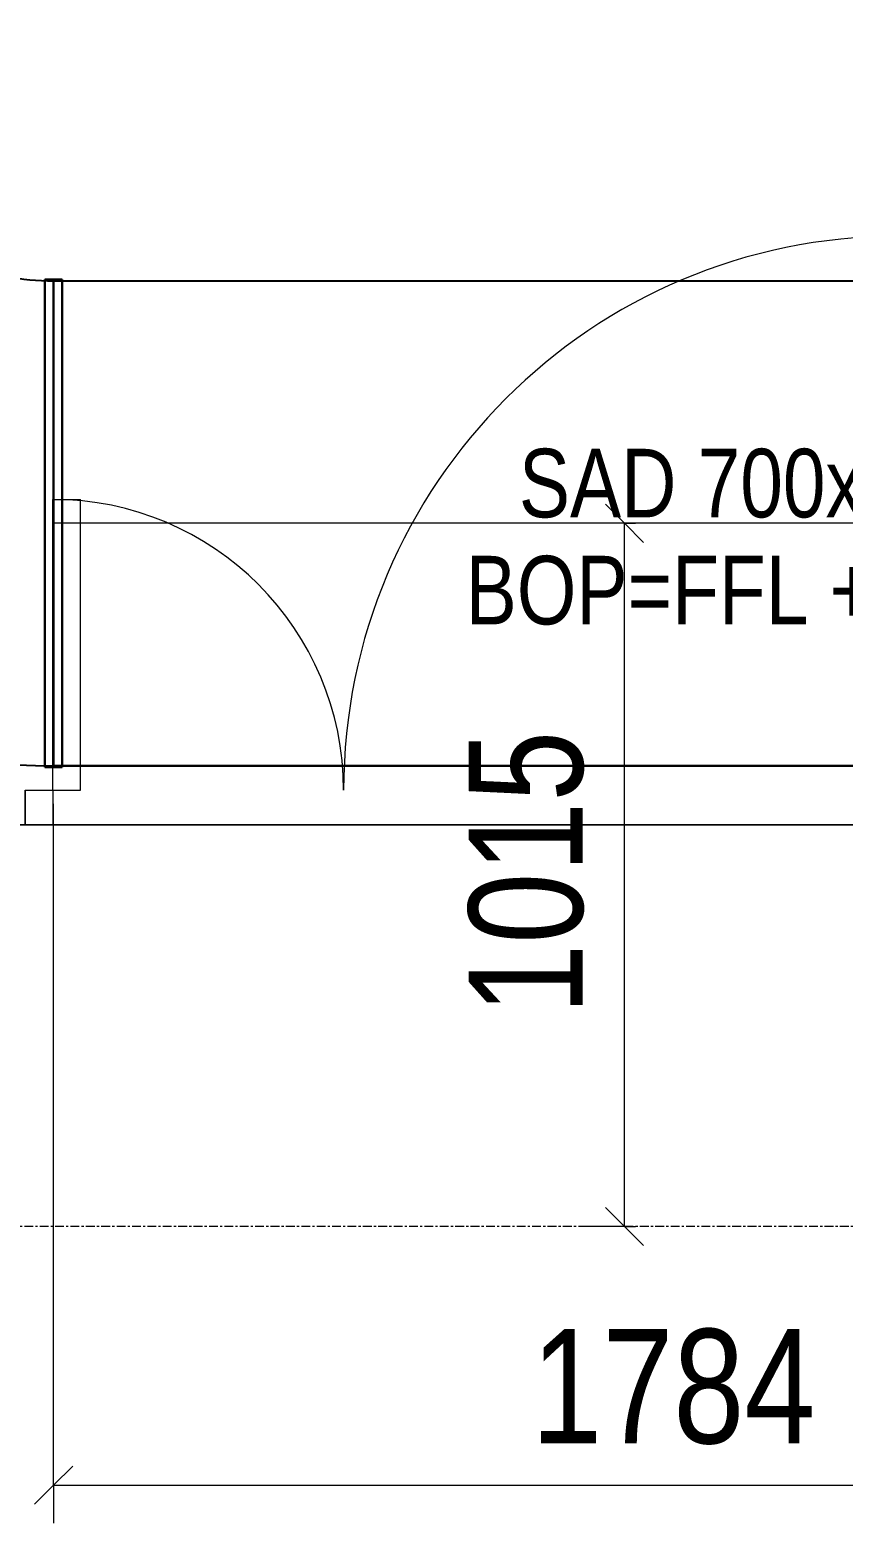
# Model space of a CAD drawing. Header units: millimetres. Extents: x -21807 to 22087, y 36760 to 60640.
# Drawn here: x -17297 to -16122, y 44009 to 46165 of the extents above; entities that cross this region are included whole.
import ezdxf

# ---------------------------------------------------------------- set-up
doc = ezdxf.new("R2010")
doc.units = ezdxf.units.MM
doc.linetypes.add('Grid Line', pattern=[22.225, 12.7, -3.175, 3.175, -3.175])
for name, color, linetype, lineweight in [('A-ANNO-DIMS', 7, 'Continuous', 9), ('A-ANNO-DIMS-110', 7, 'Continuous', 9), ('A-DETL-GENF', 7, 'Continuous', 5), ('M-HVAC-DUCT', 7, 'Continuous', 25), ('M-HVAC-DUCT-CNTR', 7, 'Continuous', 5), ('M-HVAC-DUCT-IDEN', 7, 'Continuous', 9), ('S-GRID', 7, 'Continuous', 9)]:
    doc.layers.add(name, color=color, linetype=linetype, lineweight=lineweight)
doc.layers.add('A-DOOR', color=5, linetype='Continuous', lineweight=9, true_color=0x0000ff)
doc.layers.add('A-FLOR', color=7, linetype='Continuous', lineweight=9, true_color=0x007f00)
doc.styles.add('Arial_2', font='arial.ttf', dxfattribs={"width": 0.8, "height": 99})
doc.styles.add('Arial_3', font='arial.ttf', dxfattribs={"width": 0.8, "height": 165})
doc.dimstyles.new('AK_DIM_2_0_Arial_đỏ', dxfattribs={"dimscale": 304.8, "dimtxt": 168.342801, "dimasz": 0.180446, "dimexe": 0.180446, "dimexo": 0.180446, "dimgap": 0.036089, "dimtad": 1, "dimdec": 0, "dimzin": 0, "dimdsep": 46, "dimtxsty": 'Arial_3', "dimblk1": 'OBLIQUE', "dimblk2": 'OBLIQUE', "dimsah": 1, "dimcen": 0.09, "dimadec": 0, "dimazin": 0, "dimtfac": 1, "dimtdec": 4, "dimtix": 1, "dimtmove": 0, "dimatfit": 3, "dimfxl": 1, "dimtvp": 1, "dimtolj": 1, "dimtzin": 0, "dimarcsym": 2})

# ---------------------------------------------------------------- blocks, each defined once
blk = doc.blocks.new('Cư_a đôi ca_nh lê_ch - _D2 _1300x2200__TrongNha-1164139-MẶT BẰNG HỆ THỐNG GIÓ CẤP AHU')
at = {"layer": 'A-DETL-GENF', "color": 253, "lineweight": 9, "true_color": 0xaaaaaa}
for p, q in [((-785, -25), (-745, -25)), ((-785, -25), (-785, -825)), ((-745, -25), (-745, -825)), ((435, -25), (395, -25)), ((395, -25), (395, -445)), ((435, -25), (435, -445)), ((435, -445), (395, -445)), ((-785, -825), (-745, -825))]:
    blk.add_line(p, q, dxfattribs=at)
for centre, radius, start, end in [((-785, -25), 800, 270, 360), ((435, -25), 420, 180, 270)]:
    blk.add_arc(centre, radius, start, end, dxfattribs=at)
at = {"layer": 'A-DOOR', "color": 161, "lineweight": 13, "true_color": 0xaaaaff}
for p, q in [((-825, -25), (-825, 25)), ((-825, 25), (-785, 25)), ((-825, 25), (-785, 25)), ((-825, -25), (-825, 25)), ((-785, 25), (-785, -25)), ((-785, -25), (-785, 25)), ((435, -25), (435, 25)), ((435, 25), (475, 25)), ((435, 25), (475, 25)), ((435, -25), (435, 25)), ((475, 25), (475, -25)), ((475, -25), (475, 25)), ((-785, -25), (-825, -25)), ((-785, -25), (-825, -25)), ((475, -25), (435, -25)), ((475, -25), (435, -25))]:
    blk.add_line(p, q, dxfattribs=at)
blk = doc.blocks.new('AK-SGS-M3-A_rvt-1-MẶT BẰNG HỆ THỐNG GIÓ CẤP AHU')
at = {"layer": 'A-DOOR', "color": 9, "lineweight": 13, "true_color": 0xaaaad4, "rotation": 180}
blk.add_blockref('Cư_a đôi ca_nh lê_ch - _D2 _1300x2200__TrongNha-1164139-MẶT BẰNG HỆ THỐNG GIÓ CẤP AHU', (-16828.6, 45041.9), dxfattribs=at)
blk = doc.blocks.new('Cut_ChuNhat_NepC1 - 1 W-2172974-MẶT BẰNG HỆ THỐNG GIÓ CẤP AHU')
at = {"layer": 'M-HVAC-DUCT', "color": 5, "true_color": 0x0000ff}
for p, q in [((-352, 712.5), (352, 712.5)), ((352, 712.5), (-352, 712.5)), ((-352, 712.5), (-352, 687.5)), ((-352, 687.5), (-352, 712.5)), ((352, 687.5), (352, 712.5)), ((352, 687.5), (352, 712.5)), ((-350, 700), (350, 700)), ((350, 700), (-350, 700)), ((-352, 687.5), (352, 687.5)), ((352, 687.5), (-352, 687.5)), ((-712.5, -352), (-712.5, 352)), ((-712.5, 352), (-712.5, -352)), ((-712.5, 352), (-687.5, 352)), ((-712.5, 352), (-687.5, 352)), ((-700, 350), (-700, -350)), ((-700, -350), (-700, 350)), ((-687.5, -352), (-687.5, 352)), ((-687.5, 352), (-687.5, -352)), ((-687.5, -352), (-712.5, -352)), ((-712.5, -352), (-687.5, -352))]:
    blk.add_line(p, q, dxfattribs=at)
for radius in [350, 350, 1050, 1050]:
    blk.add_arc((-700, 700), radius, 270, 0, dxfattribs=at)
blk = doc.blocks.new('AK-SGS-M3-Hrvt_rvt-1-MẶT BẰNG HỆ THỐNG GIÓ CẤP AHU')
at = {"layer": 'A-FLOR', "color": 9, "true_color": 0xaad4aa}
for p, q in [((14251.4, 45016.9), (-20048.6, 45016.9)), ((-20048.6, 45016.9), (14251.4, 45016.9))]:
    blk.add_line(p, q, dxfattribs=at)
at = {"layer": 'M-HVAC-DUCT', "color": 5, "true_color": 0x0000ff}
for p, q in [((-17262.4, 45102.4), (-17262.4, 45802.4)), ((-17262.4, 45802.4), (-17262.4, 45102.4)), ((-17262.4, 45802.4), (-15478.6, 45802.4)), ((-17262.4, 45802.4), (-15478.6, 45802.4)), ((-15478.6, 45102.4), (-17262.4, 45102.4)), ((-17262.4, 45102.4), (-15478.6, 45102.4))]:
    blk.add_line(p, q, dxfattribs=at)
at = {"layer": 'M-HVAC-DUCT-CNTR', "color": 5, "true_color": 0x0000ff}
blk.add_line((-15478.6, 45452.4), (-17262.4, 45452.4), dxfattribs=at)
at = {"layer": 'M-HVAC-DUCT', "color": 5, "lineweight": 25, "true_color": 0x0000ff, "rotation": 270.0000000000001}
blk.add_blockref('Cut_ChuNhat_NepC1 - 1 W-2172974-MẶT BẰNG HỆ THỐNG GIÓ CẤP AHU', (-17962.4, 45452.4), dxfattribs=at)
blk = doc.blocks.new('DIMBLOCK11-MẶT BẰNG HỆ THỐNG GIÓ CẤP AHU')
at = {"layer": 'A-ANNO-DIMS-110', "color": 1, "true_color": 0xff0000}
for p, q in [((-16438, 45452.4), (-16465.5, 45479.9)), ((-16438, 45452.4), (-16493, 45452.4)), ((-16438, 44436.9), (-16438, 45452.4)), ((-16438, 45452.4), (-16410.5, 45424.9)), ((-16438, 45452.4), (-16421.9, 45452.4)), ((-16438, 44436.9), (-16465.5, 44464.4)), ((-16438, 44436.9), (-16493, 44436.9)), ((-16438, 44436.9), (-16410.5, 44409.4)), ((-16438, 44436.9), (-16421.9, 44436.9))]:
    blk.add_line(p, q, dxfattribs=at)
at = {"layer": 'A-ANNO-DIMS-110', "color": 0, "insert": (-16663.2, 44742.7), "char_height": 165, "width": 484.827, "attachment_point": 1, "rotation": 90, "line_spacing_factor": 0.941778, "style": 'Arial_3'}
blk.add_mtext('1015', dxfattribs=at)
blk = doc.blocks.new('_Oblique')
at = {"color": 0, "linetype": 'ByBlock', "lineweight": -2}
blk.add_line((-0.5, -0.5), (0.5, 0.5), dxfattribs=at)
blk = doc.blocks.new('DIMBLOCK22-MẶT BẰNG HỆ THỐNG GIÓ CẤP AHU')
at = {"layer": 'A-ANNO-DIMS-110', "color": 1, "true_color": 0xff0000}
for p, q in [((-17262.4, 44063.6), (-17262.4, 45047.4)), ((-15478.6, 44063.6), (-15478.6, 45047.4)), ((-17262.4, 44063.6), (-17234.9, 44091.1)), ((-15478.6, 44063.6), (-15451.1, 44091.1)), ((-17262.4, 44063.6), (-17289.9, 44036.1)), ((-17262.4, 44063.6), (-15478.6, 44063.6)), ((-17262.4, 44063.6), (-17262.4, 44008.6)), ((-15478.6, 44063.6), (-15506.1, 44036.1)), ((-15478.6, 44063.6), (-15478.6, 44008.6))]:
    blk.add_line(p, q, dxfattribs=at)
at = {"layer": 'A-ANNO-DIMS-110', "color": 0, "insert": (-16572.5, 44288.9), "char_height": 165, "width": 484.827, "attachment_point": 1, "line_spacing_factor": 0.941778, "style": 'Arial_3'}
blk.add_mtext('1784', dxfattribs=at)

msp = doc.modelspace()

# ---------------------------------------------------------------- linework, layer by layer
at = {"layer": 'S-GRID', "linetype": 'Grid Line'}
msp.add_line((14623.1, 44436.9), (-21036.6, 44436.9), dxfattribs=at)

# ---------------------------------------------------------------- block references
at = {"lineweight": 5}
for name in ['AK-SGS-M3-Hrvt_rvt-1-MẶT BẰNG HỆ THỐNG GIÓ CẤP AHU', 'AK-SGS-M3-A_rvt-1-MẶT BẰNG HỆ THỐNG GIÓ CẤP AHU']:
    msp.add_blockref(name, (0, 0), dxfattribs=at)

# ---------------------------------------------------------------- texts
at = {"layer": 'M-HVAC-DUCT-IDEN', "color": 1, "true_color": 0xff0000, "insert": (-16249.1, 45432.5), "char_height": 99, "width": 861.52, "attachment_point": 5, "line_spacing_factor": 0.936439, "style": 'Arial_2'}
msp.add_mtext('\\pxqc,t11.28889,22.57778,33.86667,45.15556,56.44444,67.73333,79.02222,90.31111,101.6,112.88889,124.17778,135.46667,146.75556,158.04444,169.33333,180.62222,191.91111,203.2,214.48889,225.77778,237.06667,248.35556,259.64444,270.93333,282.22222,293.51111,304.8,316.08889,327.37778,338.66667,349.95556,361.24444;{SAD 700x450\\PBOP=FFL +5085}', dxfattribs=at)

# ---------------------------------------------------------------- dimensions: what is measured, and where the dimension line sits
at = {"layer": 'A-ANNO-DIMS', "color": 1, "true_color": 0xff0000}
dim = msp.add_linear_dim(base=(-16437.9707, 45452.4027), p1=(-16476.8616, 44436.9373), p2=(-16476.8616, 45452.4027), angle=90, dimstyle='AK_DIM_2_0_Arial_đỏ', override={"dimpost": '<>', "dimfxl": 1015.465393}, dxfattribs=at)
dim.commit()
dim.dimension.update_dxf_attribs({"geometry": 'DIMBLOCK11-MẶT BẰNG HỆ THỐNG GIÓ CẤP AHU', "text_midpoint": (-16533.2153, 44944.67)})
dim = msp.add_linear_dim(base=(-15478.6, 44063.6), p1=(-17262.4, 45102.4), p2=(-15478.6, 45102.4), dimstyle='AK_DIM_2_0_Arial_đỏ', override={"dimpost": '<>', "dimfxl": 1783.883826}, dxfattribs=at)
dim.commit()
dim.dimension.update_dxf_attribs({"geometry": 'DIMBLOCK22-MẶT BẰNG HỆ THỐNG GIÓ CẤP AHU', "text_midpoint": (-16370.5, 44158.9)})

doc.saveas('drawing.dxf')
